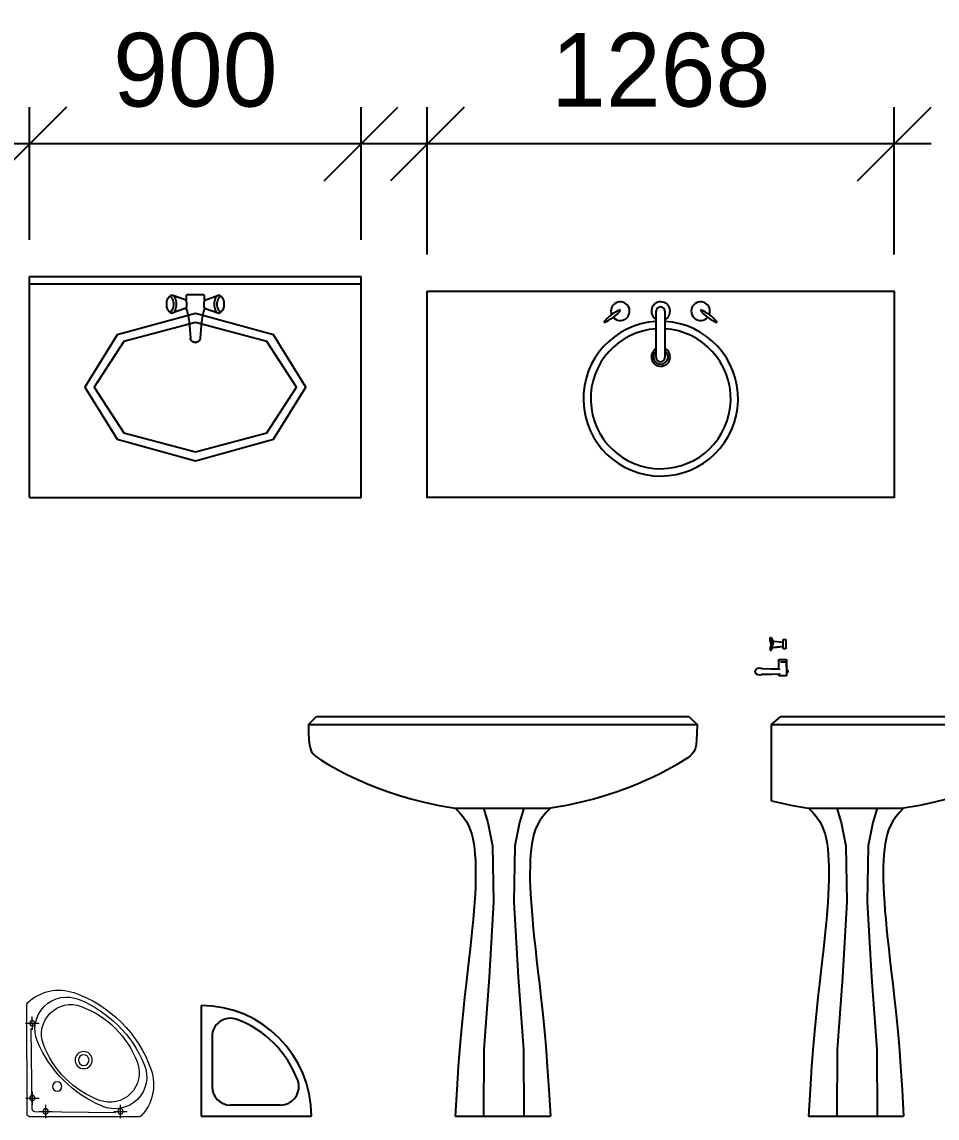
# Model space of a CAD drawing. Header units: millimetres. Extents: x 3103 to 179340, y -10977 to 70536.
# Drawn here: x 49362 to 51846, y -7897 to -4921 of the extents above; entities that cross this region are included whole.
import ezdxf

# ---------------------------------------------------------------- set-up
doc = ezdxf.new("R2010")
doc.units = ezdxf.units.MM
doc.header["$LTSCALE"] = 0.5
doc.linetypes.add('ELGO_LTYPE0', pattern=[0])
doc.layers.add('RAZMER', color=5, linetype='Continuous')
doc.layers.add('SANTEH', color=30, linetype='Continuous')
doc.styles.add('WROMLATS', font='wromlats.shx', dxfattribs={"bigfont": 'bigfont.shx'})
doc.dimstyles.new('juka', dxfattribs={"dimscale": 100, "dimtxt": 2, "dimasz": 2, "dimexe": 1, "dimexo": 1, "dimgap": 1, "dimtad": 1, "dimtoh": 1, "dimdec": 0, "dimzin": 0, "dimdsep": 46, "dimtxsty": 'WROMLATS', "dimblk": 'OBLIQUE', "dimcen": -3, "dimdle": 1, "dimclrd": 256, "dimclre": 256, "dimclrt": 256, "dimadec": 0, "dimazin": 0, "dimtfac": 1, "dimtdec": 0, "dimtix": 1, "dimtmove": 2, "dimatfit": 3, "dimldrblk": 'ORIGIN2', "dimfxl": 1, "dimtvp": 2.5, "dimtolj": 1, "dimtzin": 0, "dimarcsym": 0})

# ---------------------------------------------------------------- blocks, each defined once
blk = doc.blocks.new('Basin Built-In Ellip_75')
at = {"layer": 'SANTEH', "linetype": 'Continuous'}
for p, q in [((0, 600), (900, 600)), ((0, 0), (0, 600)), ((900, 0), (900, 600)), ((0, 580), (900, 580)), ((373.8, 537.9), (372.8, 535)), ((373.8, 537.9), (372.8, 535)), ((375.1, 540.3), (373.8, 537.9)), ((375.1, 540.3), (373.8, 537.9)), ((376.5, 542.3), (375.1, 540.3)), ((376.5, 542.3), (375.1, 540.3)), ((378.1, 543.8), (376.5, 542.3)), ((378.1, 543.8), (376.5, 542.3)), ((382.6, 547.6), (378.1, 543.8)), ((382.6, 547.6), (378.1, 543.8)), ((379.8, 544.7), (378.1, 543.8)), ((379.8, 544.7), (378.1, 543.8)), ((381.5, 545), (379.8, 544.7)), ((381.5, 545), (379.8, 544.7)), ((383.2, 544.7), (381.5, 545)), ((383.2, 544.7), (381.5, 545)), ((384.6, 548.6), (382.6, 547.6)), ((384.6, 548.6), (382.6, 547.6)), ((384.9, 543.8), (383.2, 544.7)), ((384.9, 543.8), (383.2, 544.7)), ((386.7, 549), (384.6, 548.6)), ((386.7, 549), (384.6, 548.6)), ((386.5, 542.3), (384.9, 543.8)), ((386.5, 542.3), (384.9, 543.8)), ((387.9, 540.3), (386.5, 542.3)), ((387.9, 540.3), (386.5, 542.3)), ((388.8, 548.6), (386.7, 549)), ((388.8, 548.6), (386.7, 549)), ((389.2, 537.9), (387.9, 540.3)), ((389.2, 537.9), (387.9, 540.3)), ((390.8, 547.6), (388.8, 548.6)), ((422.4, 536.8), (388.8, 548.6)), ((390.8, 547.6), (388.8, 548.6)), ((422.4, 536.8), (388.8, 548.6)), ((390.2, 535), (389.2, 537.9)), ((390.2, 535), (389.2, 537.9)), ((392.7, 545.8), (390.8, 547.6)), ((392.7, 545.8), (390.8, 547.6)), ((394.4, 543.4), (392.7, 545.8)), ((394.4, 543.4), (392.7, 545.8)), ((395.9, 540.4), (394.4, 543.4)), ((395.9, 540.4), (394.4, 543.4)), ((397.1, 537), (395.9, 540.4)), ((397.1, 537), (395.9, 540.4)), ((398, 533.2), (397.1, 537)), ((398, 533.2), (397.1, 537)), ((423.4, 536.3), (422.4, 536.8)), ((423.4, 536.3), (422.4, 536.8)), ((424.3, 535.4), (423.4, 536.3)), ((424.3, 535.4), (423.4, 536.3)), ((425.2, 548), (425, 547.5)), ((425.2, 548), (425, 547.5)), ((425, 547.5), (425, 547)), ((425, 547.5), (425, 547)), ((425, 547), (425, 535)), ((425, 547), (425, 535)), ((425.4, 548.5), (425.2, 548)), ((425.4, 548.5), (425.2, 548)), ((425.7, 548.9), (425.4, 548.5)), ((425.7, 548.9), (425.4, 548.5)), ((426.1, 549.3), (425.7, 548.9)), ((426.1, 549.3), (425.7, 548.9)), ((426.5, 549.6), (426.1, 549.3)), ((426.5, 549.6), (426.1, 549.3)), ((427, 549.8), (426.5, 549.6)), ((427, 549.8), (426.5, 549.6)), ((427.5, 550), (427, 549.8)), ((427.5, 550), (427, 549.8)), ((428, 550), (427.5, 550)), ((428, 550), (427.5, 550)), ((472, 550), (428, 550)), ((472, 550), (428, 550)), ((472.5, 550), (472, 550)), ((472.5, 550), (472, 550)), ((473, 549.8), (472.5, 550)), ((473, 549.8), (472.5, 550)), ((473.5, 549.6), (473, 549.8)), ((473.5, 549.6), (473, 549.8)), ((473.9, 549.3), (473.5, 549.6)), ((473.9, 549.3), (473.5, 549.6)), ((474.3, 548.9), (473.9, 549.3)), ((474.3, 548.9), (473.9, 549.3)), ((474.6, 548.5), (474.3, 548.9)), ((474.6, 548.5), (474.3, 548.9)), ((474.8, 548), (474.6, 548.5)), ((474.8, 548), (474.6, 548.5)), ((475, 547.5), (474.8, 548)), ((475, 547.5), (474.8, 548)), ((475, 547), (475, 547.5)), ((475, 547), (475, 547.5)), ((475, 535), (475, 547)), ((475, 535), (475, 547)), ((476.6, 536.3), (475.7, 535.4)), ((476.6, 536.3), (475.7, 535.4)), ((477.6, 536.8), (476.6, 536.3)), ((477.6, 536.8), (476.6, 536.3)), ((477.6, 536.8), (511.2, 548.6)), ((477.6, 536.8), (511.2, 548.6)), ((502.9, 537), (502, 533.2)), ((502.9, 537), (502, 533.2)), ((504.1, 540.4), (502.9, 537)), ((504.1, 540.4), (502.9, 537)), ((505.6, 543.4), (504.1, 540.4)), ((505.6, 543.4), (504.1, 540.4)), ((507.3, 545.8), (505.6, 543.4)), ((507.3, 545.8), (505.6, 543.4)), ((509.2, 547.6), (507.3, 545.8)), ((509.2, 547.6), (507.3, 545.8)), ((511.2, 548.6), (509.2, 547.6)), ((511.2, 548.6), (509.2, 547.6)), ((510.8, 537.9), (509.8, 535)), ((510.8, 537.9), (509.8, 535)), ((512.1, 540.3), (510.8, 537.9)), ((512.1, 540.3), (510.8, 537.9)), ((513.3, 549), (511.2, 548.6)), ((513.3, 549), (511.2, 548.6)), ((513.5, 542.3), (512.1, 540.3)), ((513.5, 542.3), (512.1, 540.3)), ((515.4, 548.6), (513.3, 549)), ((515.4, 548.6), (513.3, 549)), ((515.1, 543.8), (513.5, 542.3)), ((515.1, 543.8), (513.5, 542.3)), ((516.8, 544.7), (515.1, 543.8)), ((516.8, 544.7), (515.1, 543.8)), ((517.4, 547.6), (515.4, 548.6)), ((517.4, 547.6), (515.4, 548.6)), ((518.5, 545), (516.8, 544.7)), ((518.5, 545), (516.8, 544.7)), ((517.4, 547.6), (521.9, 543.8)), ((517.4, 547.6), (521.9, 543.8)), ((520.2, 544.7), (518.5, 545)), ((520.2, 544.7), (518.5, 545)), ((521.9, 543.8), (520.2, 544.7)), ((521.9, 543.8), (520.2, 544.7)), ((523.5, 542.3), (521.9, 543.8)), ((523.5, 542.3), (521.9, 543.8)), ((524.9, 540.3), (523.5, 542.3)), ((524.9, 540.3), (523.5, 542.3)), ((526.2, 537.9), (524.9, 540.3)), ((526.2, 537.9), (524.9, 540.3)), ((527.2, 535), (526.2, 537.9)), ((527.2, 535), (526.2, 537.9)), ((371.7, 528.5), (371.5, 525)), ((371.7, 528.5), (371.5, 525)), ((371.5, 525), (371.7, 521.5)), ((371.5, 525), (371.7, 521.5)), ((372.1, 531.8), (371.7, 528.5)), ((372.1, 531.8), (371.7, 528.5)), ((371.7, 521.5), (372.1, 518.2)), ((371.7, 521.5), (372.1, 518.2)), ((372.8, 535), (372.1, 531.8)), ((372.8, 535), (372.1, 531.8)), ((372.1, 518.2), (372.8, 515)), ((372.1, 518.2), (372.8, 515)), ((372.8, 515), (373.8, 512.1)), ((372.8, 515), (373.8, 512.1)), ((373.8, 512.1), (375.1, 509.7)), ((373.8, 512.1), (375.1, 509.7)), ((375.1, 509.7), (376.5, 507.7)), ((375.1, 509.7), (376.5, 507.7)), ((376.5, 507.7), (378.1, 506.2)), ((376.5, 507.7), (378.1, 506.2)), ((378.1, 506.2), (379.8, 505.3)), ((382.6, 502.4), (378.1, 506.2)), ((378.1, 506.2), (379.8, 505.3)), ((382.6, 502.4), (378.1, 506.2)), ((383.2, 505.3), (384.9, 506.2)), ((383.2, 505.3), (384.9, 506.2)), ((384.9, 506.2), (386.5, 507.7)), ((384.9, 506.2), (386.5, 507.7)), ((386.5, 507.7), (387.9, 509.7)), ((386.5, 507.7), (387.9, 509.7)), ((387.9, 509.7), (389.2, 512.1)), ((387.9, 509.7), (389.2, 512.1)), ((422.4, 513.2), (388.8, 501.4)), ((422.4, 513.2), (388.8, 501.4)), ((389.2, 512.1), (390.2, 515)), ((389.2, 512.1), (390.2, 515)), ((390.9, 531.8), (390.2, 535)), ((390.9, 531.8), (390.2, 535)), ((390.2, 515), (390.9, 518.2)), ((390.2, 515), (390.9, 518.2)), ((391.4, 528.5), (390.9, 531.8)), ((391.4, 528.5), (390.9, 531.8)), ((390.9, 518.2), (391.4, 521.5)), ((390.9, 518.2), (391.4, 521.5)), ((391.5, 525), (391.4, 528.5)), ((391.5, 525), (391.4, 528.5)), ((391.4, 521.5), (391.5, 525)), ((391.4, 521.5), (391.5, 525)), ((392.7, 504.2), (394.4, 506.6)), ((392.7, 504.2), (394.4, 506.6)), ((394.4, 506.6), (395.9, 509.6)), ((394.4, 506.6), (395.9, 509.6)), ((395.9, 509.6), (397.1, 513)), ((395.9, 509.6), (397.1, 513)), ((397.1, 513), (398, 516.8)), ((397.1, 513), (398, 516.8)), ((398.5, 529.2), (398, 533.2)), ((398.5, 529.2), (398, 533.2)), ((398, 516.8), (398.5, 520.8)), ((398, 516.8), (398.5, 520.8)), ((398.7, 525), (398.5, 529.2)), ((398.7, 525), (398.5, 529.2)), ((398.5, 520.8), (398.7, 525)), ((398.5, 520.8), (398.7, 525)), ((422.4, 513.2), (423.4, 513.7)), ((422.4, 513.2), (423.4, 513.7)), ((423.4, 513.7), (424.3, 514.6)), ((423.4, 513.7), (424.3, 514.6)), ((425.2, 534.2), (424.3, 535.4)), ((425.2, 534.2), (424.3, 535.4)), ((424.3, 514.6), (425.2, 515.8)), ((424.3, 514.6), (425.2, 515.8)), ((426.7, 535), (424.6, 535)), ((426.7, 535), (424.6, 535)), ((427.1, 515), (424.6, 515)), ((427.1, 515), (424.6, 515)), ((425, 515), (425, 513)), ((425, 515), (425, 513)), ((425, 513), (425, 512.5)), ((425, 513), (425, 512.5)), ((425, 512.5), (425.2, 512)), ((425, 512.5), (425.2, 512)), ((425.9, 532.7), (425.2, 534.2)), ((425.9, 532.7), (425.2, 534.2)), ((425.2, 515.8), (425.9, 517.3)), ((425.2, 515.8), (425.9, 517.3)), ((425.2, 512), (428.1, 505.1)), ((425.2, 512), (428.1, 505.1)), ((426.5, 531), (425.9, 532.7)), ((426.5, 531), (425.9, 532.7)), ((425.9, 517.3), (426.5, 519)), ((425.9, 517.3), (426.5, 519)), ((427, 529.1), (426.5, 531)), ((427, 529.1), (426.5, 531)), ((426.5, 519), (427, 520.9)), ((426.5, 519), (427, 520.9)), ((427.2, 527.1), (427, 529.1)), ((427.2, 527.1), (427, 529.1)), ((427, 520.9), (427.2, 522.9)), ((427, 520.9), (427.2, 522.9)), ((427.3, 525), (427.2, 527.1)), ((427.3, 525), (427.2, 527.1)), ((427.2, 522.9), (427.3, 525)), ((427.2, 522.9), (427.3, 525)), ((474.8, 512), (471.9, 505.1)), ((474.8, 512), (471.9, 505.1)), ((472.8, 527.1), (472.7, 525)), ((472.8, 527.1), (472.7, 525)), ((472.7, 525), (472.8, 522.9)), ((472.7, 525), (472.8, 522.9)), ((473, 529.1), (472.8, 527.1)), ((473, 529.1), (472.8, 527.1)), ((472.8, 522.9), (473, 520.9)), ((472.8, 522.9), (473, 520.9)), ((473.5, 531), (473, 529.1)), ((473.5, 531), (473, 529.1)), ((473, 520.9), (473.5, 519)), ((473, 520.9), (473.5, 519)), ((475.4, 515), (473.2, 515)), ((475.4, 515), (473.2, 515)), ((475.4, 535), (473.5, 535)), ((475.4, 535), (473.5, 535)), ((474.1, 532.7), (473.5, 531)), ((474.1, 532.7), (473.5, 531)), ((473.5, 519), (474.1, 517.3)), ((473.5, 519), (474.1, 517.3)), ((474.8, 534.2), (474.1, 532.7)), ((474.8, 534.2), (474.1, 532.7)), ((474.1, 517.3), (474.8, 515.8)), ((474.1, 517.3), (474.8, 515.8)), ((475.7, 535.4), (474.8, 534.2)), ((475.7, 535.4), (474.8, 534.2)), ((474.8, 515.8), (475.7, 514.6)), ((474.8, 515.8), (475.7, 514.6)), ((474.8, 512), (475, 512.5)), ((474.8, 512), (475, 512.5)), ((475, 513), (475, 515)), ((475, 513), (475, 515)), ((475, 512.5), (475, 513)), ((475, 512.5), (475, 513)), ((475.7, 514.6), (476.6, 513.7)), ((475.7, 514.6), (476.6, 513.7)), ((476.6, 513.7), (477.6, 513.2)), ((476.6, 513.7), (477.6, 513.2)), ((477.6, 513.2), (511.2, 501.4)), ((477.6, 513.2), (511.2, 501.4)), ((501.5, 529.2), (501.3, 525)), ((501.5, 529.2), (501.3, 525)), ((501.3, 525), (501.5, 520.8)), ((501.3, 525), (501.5, 520.8)), ((502, 533.2), (501.5, 529.2)), ((502, 533.2), (501.5, 529.2)), ((501.5, 520.8), (502, 516.8)), ((501.5, 520.8), (502, 516.8)), ((502, 516.8), (502.9, 513)), ((502, 516.8), (502.9, 513)), ((502.9, 513), (504.1, 509.6)), ((502.9, 513), (504.1, 509.6)), ((504.1, 509.6), (505.6, 506.6)), ((504.1, 509.6), (505.6, 506.6)), ((505.6, 506.6), (507.3, 504.2)), ((505.6, 506.6), (507.3, 504.2)), ((508.6, 528.5), (508.5, 525)), ((508.6, 528.5), (508.5, 525)), ((508.5, 525), (508.6, 521.5)), ((508.5, 525), (508.6, 521.5)), ((509.1, 531.8), (508.6, 528.5)), ((509.1, 531.8), (508.6, 528.5)), ((508.6, 521.5), (509.1, 518.2)), ((508.6, 521.5), (509.1, 518.2)), ((509.8, 535), (509.1, 531.8)), ((509.8, 535), (509.1, 531.8)), ((509.1, 518.2), (509.8, 515)), ((509.1, 518.2), (509.8, 515)), ((509.8, 515), (510.8, 512.1)), ((509.8, 515), (510.8, 512.1)), ((510.8, 512.1), (512.1, 509.7)), ((510.8, 512.1), (512.1, 509.7)), ((512.1, 509.7), (513.5, 507.7)), ((512.1, 509.7), (513.5, 507.7)), ((513.5, 507.7), (515.1, 506.2)), ((513.5, 507.7), (515.1, 506.2)), ((515.1, 506.2), (516.8, 505.3)), ((515.1, 506.2), (516.8, 505.3)), ((517.4, 502.4), (521.9, 506.2)), ((517.4, 502.4), (521.9, 506.2)), ((520.2, 505.3), (521.9, 506.2)), ((520.2, 505.3), (521.9, 506.2)), ((521.9, 506.2), (523.5, 507.7)), ((521.9, 506.2), (523.5, 507.7)), ((523.5, 507.7), (524.9, 509.7)), ((523.5, 507.7), (524.9, 509.7)), ((524.9, 509.7), (526.2, 512.1)), ((524.9, 509.7), (526.2, 512.1)), ((526.2, 512.1), (527.2, 515)), ((526.2, 512.1), (527.2, 515)), ((527.9, 531.8), (527.2, 535)), ((527.9, 531.8), (527.2, 535)), ((527.2, 515), (527.9, 518.2)), ((527.2, 515), (527.9, 518.2)), ((528.3, 528.5), (527.9, 531.8)), ((528.3, 528.5), (527.9, 531.8)), ((527.9, 518.2), (528.3, 521.5)), ((527.9, 518.2), (528.3, 521.5)), ((528.5, 525), (528.3, 528.5)), ((528.5, 525), (528.3, 528.5)), ((528.3, 521.5), (528.5, 525)), ((528.3, 521.5), (528.5, 525)), ((379.8, 505.3), (381.5, 505)), ((379.8, 505.3), (381.5, 505)), ((381.5, 505), (383.2, 505.3)), ((381.5, 505), (383.2, 505.3)), ((382.6, 502.4), (384.6, 501.4)), ((382.6, 502.4), (384.6, 501.4)), ((384.6, 501.4), (386.7, 501)), ((384.6, 501.4), (386.7, 501)), ((386.7, 501), (388.8, 501.4)), ((386.7, 501), (388.8, 501.4)), ((388.8, 501.4), (390.8, 502.4)), ((388.8, 501.4), (390.8, 502.4)), ((390.8, 502.4), (392.7, 504.2)), ((390.8, 502.4), (392.7, 504.2)), ((428, 505.4), (430.7, 493.4)), ((428, 505.4), (430.7, 493.4)), ((430.7, 493.4), (433, 477.1)), ((430.7, 493.4), (433, 477.1)), ((433, 477.2), (435, 456.1)), ((433, 477.2), (435, 456.1)), ((467, 477.2), (465, 456.1)), ((467, 477.2), (465, 456.1)), ((469.3, 493.4), (467, 477.1)), ((469.3, 493.4), (467, 477.1)), ((472, 505.4), (469.3, 493.4)), ((472, 505.4), (469.3, 493.4)), ((507.3, 504.2), (509.2, 502.4)), ((507.3, 504.2), (509.2, 502.4)), ((509.2, 502.4), (511.2, 501.4)), ((509.2, 502.4), (511.2, 501.4)), ((511.2, 501.4), (513.3, 501)), ((511.2, 501.4), (513.3, 501)), ((513.3, 501), (515.4, 501.4)), ((513.3, 501), (515.4, 501.4)), ((515.4, 501.4), (517.4, 502.4)), ((515.4, 501.4), (517.4, 502.4)), ((516.8, 505.3), (518.5, 505)), ((516.8, 505.3), (518.5, 505)), ((518.5, 505), (520.2, 505.3)), ((518.5, 505), (520.2, 505.3)), ((435, 456.1), (436.8, 432.9)), ((435, 456.1), (436.8, 432.9)), ((465, 456.1), (463.2, 432.9)), ((465, 456.1), (463.2, 432.9)), ((437, 430.8), (436.8, 432.9)), ((437, 430.8), (436.8, 432.9)), ((437, 430.7), (437, 430.8)), ((437, 430.7), (437, 430.8)), ((437.6, 428.7), (437, 430.7)), ((437.6, 428.7), (437, 430.7)), ((438.6, 426.9), (437.6, 428.7)), ((438.6, 426.9), (437.6, 428.7)), ((440, 425.1), (438.6, 426.9)), ((440, 425.1), (438.6, 426.9)), ((441.6, 423.7), (440, 425.1)), ((441.6, 423.7), (440, 425.1)), ((443.5, 422.5), (441.6, 423.7)), ((443.5, 422.5), (441.6, 423.7)), ((445.6, 421.7), (443.5, 422.5)), ((445.6, 421.7), (443.5, 422.5)), ((445, 421.7), (443.9, 422.4)), ((446.6, 421), (445, 421.7)), ((447.7, 421.2), (445.6, 421.7)), ((447.7, 421.2), (445.6, 421.7)), ((448.3, 420.6), (446.6, 421)), ((450, 421), (447.7, 421.2)), ((450, 421), (447.7, 421.2)), ((450, 420.5), (448.3, 420.6)), ((452.3, 421.2), (450, 421)), ((452.3, 421.2), (450, 421)), ((451.7, 420.6), (450, 420.5)), ((453.4, 421), (451.7, 420.6)), ((454.4, 421.7), (452.3, 421.2)), ((454.4, 421.7), (452.3, 421.2)), ((455, 421.7), (453.4, 421)), ((456.5, 422.5), (454.4, 421.7)), ((456.5, 422.5), (454.4, 421.7)), ((456.1, 422.4), (455, 421.7)), ((458.4, 423.7), (456.5, 422.5)), ((458.4, 423.7), (456.5, 422.5)), ((460, 425.1), (458.4, 423.7)), ((460, 425.1), (458.4, 423.7)), ((461.4, 426.9), (460, 425.1)), ((461.4, 426.9), (460, 425.1)), ((462.4, 428.7), (461.4, 426.9)), ((462.4, 428.7), (461.4, 426.9)), ((463, 430.7), (462.4, 428.7)), ((463, 430.7), (462.4, 428.7)), ((463.2, 432.9), (463, 430.8)), ((463.2, 432.9), (463, 430.8)), ((463, 430.7), (463, 430.8)), ((463, 430.7), (463, 430.8)), ((0, 0), (900, 0))]:
    blk.add_line(p, q, dxfattribs=at)
for points in [[(450, 500), (238.2, 441.4), (150.4, 300), (238.2, 158.6), (450, 100), (661.8, 158.6), (749.6, 300), (661.8, 441.4)], [(450, 475.4), (255.5, 424), (175, 300), (255.5, 176), (450, 124.6), (644.5, 176), (725, 300), (644.5, 424)]]:
    blk.add_lwpolyline(points, close=True, dxfattribs=at)
blk = doc.blocks.new('s_11')
at = {"color": 0, "lineweight": 0}
for p, q in [((-2.8, 5.7), (-3.1, 302.9)), ((-2.8, 5.7), (-3.1, 302.9)), ((11.5, 234), (11.4, 270.2)), ((-6.7, 252.1), (29.6, 252.1)), ((10.9, 19.3), (7.9, 238.3)), ((11.7, 31.1), (11.6, 67.3)), ((-6.5, 49.2), (29.8, 49.2)), ((47.9, -5.2), (47.9, 31.1)), ((250.8, -5.2), (250.8, 31.1)), ((237.1, 9.4), (18, 12.2)), ((29.8, 13), (66, 13)), ((232.7, 13), (268.9, 13)), ((301.6, -1.5), (4.5, -1.5)), ((301.6, -1.5), (4.5, -1.5))]:
    blk.add_line(p, q, dxfattribs=at)
at = {"color": 0, "lineweight": 0, "extrusion": (0, 0, -1)}
for centre, major_axis, start_param, end_param in [((84.1, 218.8), (-87.2, 87.1), 0.025883, 1.117399), ((84.1, 218.8), (-87.2, 87.1), 0.025883, 1.117399), ((105.4, 236.4), (-61.5, 61.5), -1.180146, 1.180146), ((14.2, 15.4), (-239.5, 239.2), 1.117399, 2.024193), ((14.2, 15.4), (-239.5, 239.2), 1.117399, 2.024193), ((4.2, 302.9), (-5.13, 5.12), -0.785398, 0.025884), ((4.2, 302.9), (-5.13, 5.12), -0.785398, 0.025884), ((116.1, 223.2), (-56.4, 56.4), -1.140724, 1.140724), ((13.2, 14.4), (-231.7, 231.5), 1.180146, 1.961447), ((54, 55.3), (-183.1, 183), 1.140724, 2.000869), ((11.5, 252.1), (-5.13, 5.12), 3.141593, 9.424778), ((327.3, 328.9), (-231.7, 231.5), 4.321738, 5.10304), ((283.9, 285.4), (-183.1, 183), 4.282316, 5.142462), ((150.8, 152.2), (-16.4, 16.4), 3.141593, 9.424778), ((150.8, 152.2), (-10.3, 10.2), 3.141593, 9.424778), ((221.8, 117.6), (-56.4, 56.4), 2.000869, 4.282316), ((235, 106.9), (-61.5, 61.5), 1.961447, 4.321738), ((217.5, 85.5), (-87.2, 87.1), 2.024193, 3.11571), ((217.5, 85.5), (-87.2, 87.1), 2.024193, 3.11571), ((79.1, 80.4), (-8.98, 8.97), 3.141593, 9.424778), ((11.7, 49.2), (-5.13, 5.12), 3.141593, 9.424778), ((4.5, 5.7), (-5.13, 5.12), 3.926991, 5.497787), ((4.5, 5.7), (-5.13, 5.12), 3.926991, 5.497787), ((18.1, 19.4), (-5.13, 5.12), 3.939487, 5.485291), ((47.9, 13), (-5.13, 5.12), 3.141593, 9.424778), ((250.8, 13), (-5.13, 5.12), 3.141593, 9.424778), ((301.6, 5.7), (-5.13, 5.12), 3.115708, 3.926991), ((301.6, 5.7), (-5.13, 5.12), 3.115708, 3.926991)]:
    blk.add_ellipse(centre, major_axis=major_axis, ratio=0.999043, start_param=start_param, end_param=end_param, dxfattribs=at)
blk = doc.blocks.new('S_32')
at = {"layer": 'SANTEH'}
for p, q in [((-937.5, 1518.75), (-906.25, 1550)), ((537.5, 1550), (568.75, 1518.75)), ((-368.75, 1193.75), (0, 1193.75)), ((-368.75, 0), (0, 0))]:
    blk.add_line(p, q, dxfattribs=at)
for points in [[(-906.25, 1550), (-415.39435, 1550), (46.64435, 1550), (537.5, 1550)], [(-937.5, 1518.75), (-425.2671, 1518.75), (56.5171, 1518.75), (568.75, 1518.75)], [(-937.5, 1518.75), (-937.14915, 1485.648), (-935.97485, 1459.7384), (-933.7943, 1439.85085), (-930.42475, 1424.81505), (-925.68345, 1413.4605), (-919.3877, 1404.6169), (-911.3547, 1397.1138), (-901.4018, 1389.7809), (-901.4018, 1389.7809), (-889.36105, 1381.65235), (-875.12455, 1372.5804), (-858.59925, 1362.62195), (-839.6921, 1351.83375), (-818.31, 1340.27265), (-794.3599, 1327.9955), (-767.7488, 1315.05915), (-738.38365, 1301.52035), (-738.38365, 1301.52035), (-706.1237, 1287.4661), (-670.6376, 1273.1037), (-631.54645, 1258.67045), (-588.4712, 1244.40375), (-541.03295, 1230.54095), (-488.85265, 1217.3195), (-431.5513, 1204.97675), (-368.75, 1193.75)], [(568.75, 1518.75), (568.39915, 1485.648), (567.22485, 1459.7384), (565.0443, 1439.85085), (561.67475, 1424.81505), (556.93345, 1413.4605), (550.6377, 1404.6169), (542.6047, 1397.1138), (532.6518, 1389.7809), (532.6518, 1389.7809), (520.61105, 1381.65235), (506.37455, 1372.5804), (489.84925, 1362.62195), (470.9421, 1351.83375), (449.56, 1340.27265), (425.6099, 1327.9955), (398.9988, 1315.05915), (369.63365, 1301.52035), (369.63365, 1301.52035), (337.3737, 1287.4661), (301.8876, 1273.1037), (262.79645, 1258.67045), (219.7212, 1244.40375), (172.28295, 1230.54095), (120.10265, 1217.3195), (62.8013, 1204.97675), (0, 1193.75)], [(-368.75, 1193.75), (-352.05075, 1177.24365), (-338.1906, 1160.8641), (-326.8558, 1144.44275), (-317.73265, 1127.81115), (-310.5074, 1110.80065), (-304.8664, 1093.2428), (-300.4959, 1074.96895), (-297.08215, 1055.81065), (-297.08215, 1055.81065), (-294.3613, 1035.61765), (-292.26895, 1014.3131), (-290.7904, 991.83845), (-289.91105, 968.13535), (-289.6163, 943.14515), (-289.89155, 916.8094), (-290.7222, 889.0696), (-292.09355, 859.8672), (-292.09355, 859.8672), (-293.9911, 829.13285), (-296.4001, 796.7531), (-299.30605, 762.6036), (-302.6943, 726.56015), (-306.55025, 688.4984), (-310.85925, 648.29395), (-315.6067, 605.82255), (-320.77795, 560.9599), (-320.77795, 560.9599), (-326.345, 513.38425), (-332.2257, 461.98445), (-338.32465, 405.452), (-344.5463, 342.47825), (-350.7952, 271.75475), (-356.97575, 191.9729), (-362.99255, 101.8242), (-368.75, 0)], [(-259.375, 1193.75), (-242.42185, 1138.18175), (-223.71465, 1048.32235), (-219.9732, 831.16215), (-236.8097, 539.11905), (-257.38765, 258.3084), (-259.375, 0)], [(-102.16925, 1193.75), (-119.1224, 1138.18175), (-137.8296, 1048.32235), (-141.57105, 831.16215), (-124.73455, 539.11905), (-104.1566, 258.3084), (-102.16925, 0)], [(0, 1193.75), (-16.69925, 1177.24365), (-30.5594, 1160.8641), (-41.8942, 1144.44275), (-51.01735, 1127.81115), (-58.2426, 1110.80065), (-63.8836, 1093.2428), (-68.2541, 1074.96895), (-71.66785, 1055.81065), (-71.66785, 1055.81065), (-74.3887, 1035.61765), (-76.48105, 1014.3131), (-77.9596, 991.83845), (-78.83895, 968.13535), (-79.1337, 943.14515), (-78.85845, 916.8094), (-78.0278, 889.0696), (-76.65645, 859.8672), (-76.65645, 859.8672), (-74.7589, 829.13285), (-72.3499, 796.7531), (-69.44395, 762.6036), (-66.0557, 726.56015), (-62.19975, 688.4984), (-57.89075, 648.29395), (-53.1433, 605.82255), (-47.97205, 560.9599), (-47.97205, 560.9599), (-42.405, 513.38425), (-36.5243, 461.98445), (-30.42535, 405.452), (-24.2037, 342.47825), (-17.9548, 271.75475), (-11.77425, 191.9729), (-5.75745, 101.8242), (0, 0)]]:
    blk.add_lwpolyline(points, dxfattribs=at)
blk = doc.blocks.new('S_33')
at = {"layer": 'SANTEH'}
for p, q in [((-144.1, 1518.8), (-107.8, 1550)), ((906.2, 1550), (937.5, 1518.8)), ((-144.1, 1223.4), (-144.1, 1518.8)), ((0, 1193.8), (368.8, 1193.8)), ((0, 0), (368.8, 0))]:
    blk.add_line(p, q, dxfattribs=at)
for points in [[(-107.8, 1550), (-46.6, 1550), (415.4, 1550), (906.2, 1550)], [(-144.1, 1518.8), (-56.5, 1518.8), (425.3, 1518.8), (937.5, 1518.8)], [(937.5, 1518.8), (937.1, 1485.6), (936, 1459.7), (933.8, 1439.9), (930.4, 1424.8), (925.7, 1413.5), (919.4, 1404.6), (911.4, 1397.1), (901.4, 1389.8), (901.4, 1389.8), (889.4, 1381.7), (875.1, 1372.6), (858.6, 1362.6), (839.7, 1351.8), (818.3, 1340.3), (794.4, 1328), (767.7, 1315.1), (738.4, 1301.5), (738.4, 1301.5), (706.1, 1287.5), (670.6, 1273.1), (631.5, 1258.7), (588.5, 1244.4), (541, 1230.5), (488.9, 1217.3), (431.6, 1205), (368.8, 1193.8)], [(-144.1, 1223.4), (-120.1, 1217.3), (-62.8, 1205), (0, 1193.8)], [(0, 1193.8), (16.7, 1177.2), (30.6, 1160.9), (41.9, 1144.4), (51, 1127.8), (58.2, 1110.8), (63.9, 1093.2), (68.3, 1075), (71.7, 1055.8), (71.7, 1055.8), (74.4, 1035.6), (76.5, 1014.3), (78, 991.8), (78.8, 968.1), (79.1, 943.1), (78.9, 916.8), (78, 889.1), (76.7, 859.9), (76.7, 859.9), (74.8, 829.1), (72.3, 796.8), (69.4, 762.6), (66.1, 726.6), (62.2, 688.5), (57.9, 648.3), (53.1, 605.8), (48, 561), (48, 561), (42.4, 513.4), (36.5, 462), (30.4, 405.5), (24.2, 342.5), (18, 271.8), (11.8, 192), (5.8, 101.8), (0, 0)], [(109.4, 1193.8), (126.3, 1138.2), (145, 1048.3), (148.8, 831.2), (131.9, 539.1), (111.4, 258.3), (109.4, 0)], [(266.6, 1193.8), (249.6, 1138.2), (230.9, 1048.3), (227.2, 831.2), (244, 539.1), (264.6, 258.3), (266.6, 0)], [(368.8, 1193.8), (352.1, 1177.2), (338.2, 1160.9), (326.9, 1144.4), (317.7, 1127.8), (310.5, 1110.8), (304.9, 1093.2), (300.5, 1075), (297.1, 1055.8), (297.1, 1055.8), (294.4, 1035.6), (292.3, 1014.3), (290.8, 991.8), (289.9, 968.1), (289.6, 943.1), (289.9, 916.8), (290.7, 889.1), (292.1, 859.9), (292.1, 859.9), (294, 829.1), (296.4, 796.8), (299.3, 762.6), (302.7, 726.6), (306.6, 688.5), (310.9, 648.3), (315.6, 605.8), (320.8, 561), (320.8, 561), (326.3, 513.4), (332.2, 462), (338.3, 405.5), (344.5, 342.5), (350.8, 271.8), (357, 192), (363, 101.8), (368.8, 0)]]:
    blk.add_lwpolyline(points, dxfattribs=at)
blk = doc.blocks.new('s_90')
at = {"color": 0, "linetype": 'ELGO_LTYPE0'}
for p, q in [((-44.234136, 59.215434), (-41.557074, 59.975394)), ((-41.557074, 59.975394), (-36.496926, 48.827916)), ((-41.896824, 42.01464), (-44.38005, 31.726758)), ((-44.38005, 31.726758), (-44.30337, 24.74415)), ((-44.317392, 52.136724), (-44.234136, 59.215434)), ((-41.887524, 41.976552), (-44.317392, 52.136724)), ((-44.30337, 24.74415), (-36.51624, 41.970114)), ((-44.234136, 59.215434), (-36.508656, 42.199782)), ((-41.627886, 23.971884), (-36.496926, 35.322636)), ((-36.508656, 42.199782), (-39.153528, 42.007632)), ((-36.51624, 41.970114), (-39.080862, 42.012888)), ((-38.306808, 42.000012), (-38.306808, 42.069144)), ((-37.243368, 33.671466), (-37.18071, 33.457038)), ((-37.18071, 33.457038), (-36.250734, 32.151552)), ((-36.724236, 49.33242), (-36.325266, 49.941786)), ((-36.51624, 41.970114), (-35.372544, 41.639634)), ((-36.508656, 42.199782), (-35.340786, 42.53145)), ((-36.325266, 49.941786), (-35.325054, 49.993926)), ((-36.250734, 32.151552), (-35.250666, 32.203692)), ((-35.325054, 49.993926), (-34.395078, 48.687906)), ((-35.325054, 49.993926), (-9.201624, 46.680468)), ((-9.201624, 35.497836), (-35.250666, 32.203692)), ((-35.250666, 32.203692), (-9.201624, 35.465046)), ((-35.250666, 32.203692), (-34.33185, 33.605844)), ((-9.15699, 54.157038), (-1.807026, 54.157608)), ((-9.15699, 28.708596), (-9.15699, 54.157038)), ((-1.807026, 54.157608), (-1.807026, 28.708596)), ((-44.30337, 24.74415), (-41.627886, 23.971884)), ((-21.166422, -25.895514), (-21.166422, 0)), ((-21.166422, 0), (0, 0)), ((-1.807026, 28.708596), (-9.15699, 28.708596)), ((0, 0), (0, -44.148054)), ((-84.552528, -34.070508), (-83.72283, -28.852734)), ((-83.72283, -28.852734), (-80.125242, -24.710154)), ((-80.125242, -24.710154), (-74.724054, -22.751964)), ((-74.724054, -22.751964), (-68.965392, -23.503716)), ((-68.965392, -23.503716), (-65.550618, -24.757614)), ((-65.652042, -24.720702), (-65.635014, -24.706062)), ((-65.635014, -24.706062), (-42.068628, -25.288476)), ((-65.550618, -24.757614), (-64.644672, -25.403916)), ((-42.068628, -25.288476), (-21.832038, -25.870314)), ((-21.832038, -25.870314), (-18.490506, -25.995132)), ((-16.299678, -6.813864), (-1.27788, -6.813864)), ((-1.27788, -6.813864), (-1.27788, -20.708208)), ((2.695938, -28.663482), (0, -27.408402)), ((4.698654, -31.55274), (2.695938, -28.663482)), ((-82.392168, -38.964846), (-84.552528, -34.070508)), ((-77.820114, -42.224994), (-82.392168, -38.964846)), ((-72.06159, -42.976764), (-77.820114, -42.224994)), ((-68.231826, -41.621484), (-72.06159, -42.976764)), ((-64.43739, -40.246884), (-68.231826, -41.621484)), ((-64.562706, -40.21992), (-64.403346, -40.253916)), ((-64.403346, -40.253916), (-39.994386, -39.671478)), ((-39.994386, -39.671478), (-19.190598, -39.089658)), ((-21.166422, -44.148054), (-21.166422, -39.144732)), ((0, -44.148054), (-21.166422, -44.148054)), ((-19.190598, -39.089658), (-17.059566, -39.011136)), ((0, -37.575582), (1.215792, -37.236336)), ((1.215792, -37.236336), (4.157208, -34.69044)), ((4.157208, -34.69044), (4.698654, -31.55274))]:
    blk.add_line(p, q, dxfattribs=at)
blk = doc.blocks.new('r9')
at = {"layer": 'SANTEH', "ltscale": 5}
for p, q in [((300, 0), (0, 0)), ((0, 0), (0, -300)), ((215.6, -30), (80, -30)), ((30, -215.6), (30, -80))]:
    blk.add_line(p, q, dxfattribs=at)
for centre, radius, start, end in [((0, 0), 300, 270, 0), ((80, -80), 50, 90, 180), ((215.6, -80), 50, 339.6456, 90), ((0, 0), 280, 290.3544, 339.6456), ((80, -215.6), 50, 180, 290.3544)]:
    blk.add_arc(centre, radius, start, end, dxfattribs=at)
blk = doc.blocks.new('r10')
at = {"layer": 'SANTEH', "ltscale": 5}
blk.add_lwpolyline([(0, 0), (1267.8, 0), (1267.8, -560), (0, -560)], close=True, dxfattribs=at)
for points in [[(621.5, -179.8), (621.5, -53.8)], [(645, -53.8), (645, -179.8)]]:
    blk.add_lwpolyline(points, dxfattribs=at)
for centre, radius, start, end in [((524.2, -54), 25.4, 221.305, 201.3912), ((633.9, -54), 25.4, 295.8568, 240.7492), ((742.2, -54), 25.4, 338.6088, 318.695), ((448.7, 2.6), 92.6, 289.5178, 324.9132), ((555.4, -137.9), 92.6, 109.5178, 144.9132), ((633.2, -53.8), 11.8, 0, 180), ((817.8, 2.6), 92.6, 215.0868, 250.4822), ((711.1, -137.9), 92.6, 35.0868, 70.4822), ((633.9, -291.6), 210, 93.394, 86.9711), ((633.9, -291.6), 190, 93.7518, 86.6519), ((633.9, -178.1), 25.4, 119.2508, 64.1432), ((633.9, -178.1), 19.9, 128.5718, 56.1865), ((633.2, -179.8), 11.8, 180, 0)]:
    blk.add_arc(centre, radius, start, end, dxfattribs=at)
blk = doc.blocks.new('_Oblique')
at = {"color": 0, "lineweight": -2}
blk.add_line((-0.5, -0.5), (0.5, 0.5), dxfattribs=at)
blk = doc.blocks.new('*D1491')
at = {"layer": 'Defpoints', "color": 0, "transparency": 16777216}
for p in [(50462.2, -5252.4), (50462.2, -5652.4), (51730, -5652.4)]:
    blk.add_point(p, dxfattribs=at)
at = {"layer": 'RAZMER', "lineweight": -2, "transparency": 16777216}
for p, q in [((50462.2, -5552.4), (50462.2, -5152.4)), ((51730, -5552.4), (51730, -5152.4)), ((51830, -5252.4), (50362.2, -5252.4))]:
    blk.add_line(p, q, dxfattribs=at)
at = {"layer": 'RAZMER', "lineweight": -2, "transparency": 16777216, "xscale": 200, "yscale": 200, "zscale": 200, "rotation": 180}
blk.add_blockref('_Oblique', (50462.2, -5252.4), dxfattribs=at)
at = {"layer": 'RAZMER', "lineweight": -2, "transparency": 16777216, "xscale": 200, "yscale": 200, "zscale": 200}
blk.add_blockref('_Oblique', (51730, -5252.4), dxfattribs=at)
at = {"layer": 'RAZMER', "transparency": 16777216, "insert": (51096.1, -5052.4), "char_height": 200, "attachment_point": 5, "style": 'WROMLATS'}
blk.add_mtext('\\A1;1268', dxfattribs=at)
blk = doc.blocks.new('_Origin2')
at = {"color": 0, "linetype": 'ByBlock', "lineweight": -2}
blk.add_line((-0.5, 0), (-1, 0), dxfattribs=at)
for radius in [0.5, 0.25]:
    blk.add_circle((0, 0), radius, dxfattribs=at)
blk = doc.blocks.new('*D1492')
at = {"layer": 'Defpoints', "color": 0, "transparency": 16777216}
for p in [(49382.9, -5252.4), (49382.9, -5612.4), (50282.9, -5612.4)]:
    blk.add_point(p, dxfattribs=at)
at = {"layer": 'RAZMER', "lineweight": -2, "transparency": 16777216}
for p, q in [((49382.9, -5512.4), (49382.9, -5152.4)), ((50282.9, -5512.4), (50282.9, -5152.4)), ((50382.9, -5252.4), (49282.9, -5252.4))]:
    blk.add_line(p, q, dxfattribs=at)
at = {"layer": 'RAZMER', "lineweight": -2, "transparency": 16777216, "xscale": 200, "yscale": 200, "zscale": 200, "rotation": 180}
blk.add_blockref('_Oblique', (49382.9, -5252.4), dxfattribs=at)
at = {"layer": 'RAZMER', "lineweight": -2, "transparency": 16777216, "xscale": 200, "yscale": 200, "zscale": 200}
blk.add_blockref('_Oblique', (50282.9, -5252.4), dxfattribs=at)
at = {"layer": 'RAZMER', "transparency": 16777216, "insert": (49832.9, -5052.4), "char_height": 200, "attachment_point": 5, "style": 'WROMLATS'}
blk.add_mtext('\\A1;900', dxfattribs=at)

msp = doc.modelspace()

# ---------------------------------------------------------------- block references
at = {"layer": 'SANTEH', "ltscale": 5}
msp.add_blockref('Basin Built-In Ellip_75', (49382.9, -6212.4), dxfattribs=at)
at = {"layer": 'SANTEH'}
for name, p in [('r10', (50462.2, -5652.4)), ('s_90', (51437.5, -6651.8)), ('s_11', (49379, -7891.6))]:
    msp.add_blockref(name, p, dxfattribs=at)
at = {"layer": 'SANTEH', "xscale": 0.6999999999970896, "yscale": 0.6999999999970896, "zscale": 0.6999999999970896}
for name, p in [('S_32', (50796.5, -7891.6)), ('S_33', (51497.4, -7891.6))]:
    msp.add_blockref(name, p, dxfattribs=at)
at = {"layer": 'SANTEH', "rotation": 90}
msp.add_blockref('r9', (49848.3, -7891.6), dxfattribs=at)

# ---------------------------------------------------------------- dimensions: what is measured, and where the dimension line sits
at = {"layer": 'RAZMER'}
for base, p1, p2, picture, middle in [((49382.9, -5252.4), (50282.9, -5612.4), (49382.9, -5612.4), '*D1492', (49832.9, -5052.4)), ((50462.2, -5252.4), (51730, -5652.4), (50462.2, -5652.4), '*D1491', (51096.1, -5052.4))]:
    dim = msp.add_linear_dim(base=base, p1=p1, p2=p2, dimstyle='juka', dxfattribs=at)
    dim.commit()
    dim.dimension.update_dxf_attribs({"geometry": picture, "text_midpoint": middle})

doc.saveas('drawing.dxf')
